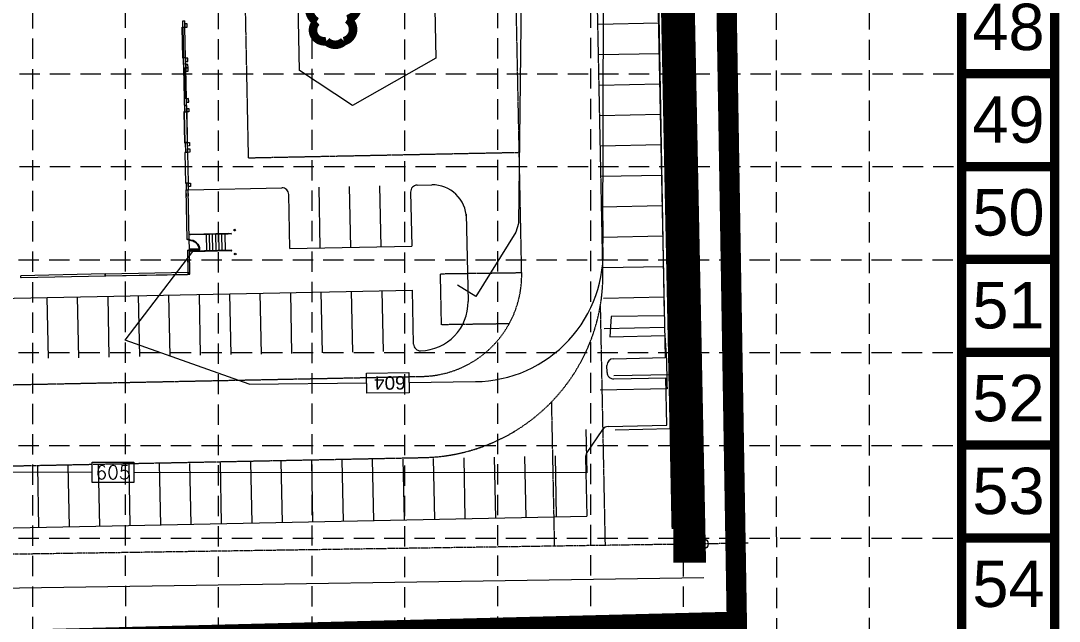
# Model space of a CAD drawing. Extents: x 2140663 to 2528301, y 336313 to 7007653.
# Drawn here: x 2527994.3 to 2528301.2, y 7006144.7 to 7006322.3 of the extents above; entities that cross this region are included whole.
import ezdxf
from ezdxf.enums import TextEntityAlignment as Align

# ---------------------------------------------------------------- set-up
doc = ezdxf.new("R2010")
doc.units = 0
doc.header["$MEASUREMENT"] = 0
for name, pattern in [('HIDDEN', [0.375, 0.25, -0.125]), ('PHANTOM2', [1.25, 0.625, -0.125, 0.125, -0.125, 0.125, -0.125]), ('xdrc002ar$0$HIDDEN2', [0.1875, 0.125, -0.0625]), ('xdrc002pt$0$HIDDEN2', [0.1875, 0.125, -0.0625]), ('xdrc002pt$0$PHANTOM2', [1.25, 0.625, -0.125, 0.125, -0.125, 0.125, -0.125])]:
    doc.linetypes.add(name, pattern=pattern)
for name, color, linetype in [('1 PROPOSED CONTOURS', 43, 'Continuous'), ('1 SILT FENCE', 200, 'Continuous'), ('BASE', 7, 'Continuous'), ('GRID', 254, 'HIDDEN'), ('LEGEND', 7, 'Continuous'), ('LIMITS OF DISTURBANCE', 1, 'HIDDEN'), ('xdrc002ar$0$BASE1$0$ADO', 8, 'Continuous'), ('xdrc002ar$0$BASE1$0$AFL', 1, 'Continuous'), ('xdrc002ar$0$BASE1$0$AFLHR', 7, 'Continuous'), ('xdrc002ar$0$BASE1$0$AFLST', 1, 'Continuous'), ('xdrc002ar$0$BASE1$0$awa', 7, 'Continuous'), ('xdrc002ar$0$SCREEN-DUMPSTER', 7, 'Continuous'), ('xdrc002ar$0$WINDOWS', 8, 'Continuous'), ('xdrc002ar$0$xdrc002ar$0$C-PKNG-FACE-N', 1, 'Continuous'), ('xdrc002ar$0$xdrc002ar$0$C-PKNG-STRP-N', 6, 'Continuous'), ('xdrc002ar$0$XR3$0$BASE1$0$ADO', 3, 'Continuous'), ('xdrc002ar$0$XR3$0$BASE1$0$AFL', 1, 'Continuous'), ('xdrc002ar$0$XR3$0$BASE1$0$AFLHR', 2, 'Continuous'), ('xdrc002ar$0$XR3$0$BASE1$0$AFLST', 2, 'Continuous'), ('xdrc002ar$0$XR3$0$BASE1$0$awa', 4, 'Continuous'), ('xdrc002ar$0$XR3$0$WINDOWS', 2, 'Continuous'), ('xdrc002bs$0$C-WATR-PIPE-E', 12, 'Continuous'), ('xdrc002pt$0$V-ADJC-LINE-E', 2, 'xdrc002pt$0$PHANTOM2'), ('xdrc002pt$0$V-ESMT-ACCS-N', 2, 'xdrc002pt$0$HIDDEN2'), ('xdrc002pt$0$V-ESMT-STRM-N', 2, 'xdrc002pt$0$HIDDEN2'), ('xdrc002pt$0$V-ESMT-WATR-N', 2, 'xdrc002pt$0$HIDDEN2'), ('xdrc002pt$0$v-prop-corn', 2, 'Continuous'), ('xdrc002pt$0$v-prop-line', 3, 'PHANTOM2')]:
    doc.layers.add(name, color=color, linetype=linetype)
doc.styles.get("Standard").update_dxf_attribs({"font": 'ARIAL.TTF'})

# ---------------------------------------------------------------- blocks, each defined once
blk = doc.blocks.new('xdrc002ar$0$XR3$0$A$C228123AE')
at = {"layer": 'xdrc002ar$0$XR3$0$BASE1$0$ADO', "lineweight": 0}
for points in [[(22.61683327611536, 15.75429074559361), (22.61683327611536, 17.50429074559361), (132.6168332761154, 17.50429074559361), (132.6168332761154, 15.75429074559361)], [(166.6168332761154, 15.75429074559361), (166.6168332761154, 17.50429074559361), (276.6168332761154, 17.50429074559361), (276.6168332761154, 15.75429074559361)]]:
    blk.add_lwpolyline(points, close=True, dxfattribs=at)
at = {"layer": 'xdrc002ar$0$XR3$0$BASE1$0$AFL', "lineweight": 0}
for p, q in [((22.86683327844366, 8.004440076649189), (132.3668332770467, 8.004440076649189)), ((166.866833277978, 8.004440076649189), (276.366833276581, 8.004440076649189))]:
    blk.add_line(p, q, dxfattribs=at)
for points in [[(10.86683327844366, 8.004440078511834), (10.86683327844366, 0.004440078511834145), (22.86683327844366, 0.004440078511834145), (22.86683327844366, 8.004440078511834)], [(132.3668332770467, 8.004440078511834), (132.3668332770467, 0.004440078511834145), (144.3668332770467, 0.004440078511834145), (144.3668332770467, 8.004440078511834)], [(154.866833277978, 8.004440077580512), (154.866833277978, 0.00444007758051157), (166.866833277978, 0.00444007758051157), (166.866833277978, 8.004440077580512)], [(276.366833276581, 8.004440077580512), (276.366833276581, 0.00444007758051157), (288.366833276581, 0.00444007758051157), (288.366833276581, 8.004440077580512)]]:
    blk.add_lwpolyline(points, close=True, dxfattribs=at)
at = {"layer": 'xdrc002ar$0$XR3$0$BASE1$0$awa', "lineweight": 0}
for p, q in [((-0.008166723418980837, 15.25444007758051), (23.61683327611536, 15.25444007664919)), ((-0.008166723418980837, 15.25444007758051), (-0.008166723418980837, 8.754440076649189)), ((0.7418332765810192, 8.004440076649189), (-0.008166723418980837, 8.754440076649189)), ((0.7418332765810192, 8.004440076649189), (22.86683327658102, 8.004440076649189)), ((23.61683327658102, 8.754440076649189), (22.86683327658102, 8.004440076649189)), ((23.61683327658102, 8.754440076649189), (23.61683327611536, 15.25444007664919)), ((131.6168332770467, 8.754440078511834), (131.616833276581, 15.25444007851183)), ((131.6168332761154, 15.25444007758051), (167.6168332756497, 15.25444007571787)), ((131.6168332770467, 8.754440078511834), (132.3668332770467, 8.004440078511834)), ((132.3668332770467, 8.004440078511834), (166.866833277978, 8.004440076649189)), ((166.866833276581, 8.004440076649189), (167.616833276581, 8.754440076649189)), ((167.616833276581, 8.754440076649189), (167.6168332756497, 15.25444007851183)), ((275.616833276581, 8.754440077580512), (275.6168332756497, 15.25444007758051)), ((275.6168332761154, 15.25444007664919), (299.241833276581, 15.25444007758051)), ((276.366833276581, 8.004440077580512), (275.616833276581, 8.754440077580512)), ((276.366833276581, 8.004440077580512), (298.491833276581, 8.004440077580512)), ((299.241833276581, 8.754440077580512), (298.491833276581, 8.004440077580512)), ((299.241833276581, 15.25444007758051), (299.241833276581, 8.754440077580512))]:
    blk.add_line(p, q, dxfattribs=at)
blk = doc.blocks.new('xdrc002ar$0$XR3$0$BASE1$0$36D')
at = {"layer": 'xdrc002ar$0$XR3$0$BASE1$0$ADO'}
blk.add_lwpolyline([(-1.75, 1.000444171950221e-11), (0, 1.000444171950221e-11), (0, -35.99999999999), (-1.75, -35.99999999999)], close=True, dxfattribs=at)
blk.add_arc((0, 1.000444171950221e-11), 36, 180, 270, dxfattribs=at)
blk = doc.blocks.new('xdrc002ar$0$XR3$0$A$C65600574')
at = {"layer": 'xdrc002ar$0$XR3$0$BASE1$0$awa', "lineweight": 0}
blk.add_line((107.9999999990687, -6.499690967611969), (107.9999999897555, -1.999690865166485), dxfattribs=at)
at = {"layer": 'xdrc002ar$0$XR3$0$WINDOWS', "linetype": 'Continuous', "lineweight": 0}
for p, q in [((9.313225746154785e-09, -1.999690865166485), (2.000000009313226, -1.999690867960453)), ((4.656612873077393e-09, -6.499690865166485), (2.000000004656613, -6.499690867960453)), ((2.000000004656613, -6.49969086702913), (2.000000009313226, -1.999690867960453)), ((2.000000007916242, -4.248930997215211), (105.9999999920838, -4.248931059613824)), ((107.9999999897555, -1.999690865166485), (105.9999999897555, -1.999690867960453)), ((105.9999999944121, -6.49969086702913), (105.9999999897555, -1.999690867960453)), ((107.9999999944121, -6.499690865166485), (105.9999999944121, -6.499690867960453))]:
    blk.add_line(p, q, dxfattribs=at)
blk = doc.blocks.new('xdrc002ar$0$BASE1$0$36D')
at = {"layer": 'xdrc002ar$0$BASE1$0$ADO'}
blk.add_lwpolyline([(-1.75, 1.000444171950221e-11), (0, 1.000444171950221e-11), (0, -35.99999999999), (-1.75, -35.99999999999)], close=True, dxfattribs=at)
blk.add_arc((0, 1.000444171950221e-11), 36, 180, 270, dxfattribs=at)
blk = doc.blocks.new('A$C211968B4')
at = {"layer": 'LEGEND', "color": 170, "ltscale": 100, "const_width": 1.261430802800306}
blk.add_lwpolyline([(4.032914736308157, 6.67986492626369, 0.5205670505517462), (4.032914736308157, 6.67986492626369, 0.7651954600696135), (1.179535842966288, 5.243441569618881, 0.4178788784126488), (1.161860283929855, 2.658978256396949, 0.6649002420699669), (4.422610547859222, 2.161206842400134, 0.744833174426672), (8.10029117250815, 1.852431412786245, 0.9756416855879776), (10.39131185039878, 4.219029118306935, 0.5205670505517462), (9.820843972731382, 7.070041866973042, 0.5205670505517462), (7.729127584490925, 6.879974124021828, 0.5402640007904789), (4.032914736308157, 6.67986492626369)], format="xyb", close=True, dxfattribs=at)

msp = doc.modelspace()

# ---------------------------------------------------------------- linework, layer by layer
at = {"layer": '1 PROPOSED CONTOURS', "color": 43, "lineweight": 0}
for p, q in [((2528166.324132539, 7006256.25818203, 604), (2528166.557227602, 7006336.524782104, 604)), ((2528128.808268852, 7006240.752496279, 603), (2528123.363906349, 7006244.039989689, 603)), ((2528096.518556993, 7006218.081086604, 604), (2528108.993950132, 7006218.222135638, 604)), ((2528096.586389735, 7006212.081470056, 604), (2528096.518556993, 7006218.081086604, 604)), ((2528108.993950132, 7006218.222135638, 604), (2528109.061782875, 7006212.222519089, 604)), ((2528061.803871421, 7006214.770031402, 604), (2528096.551474216, 7006215.169650152, 604)), ((2528109.026839935, 7006215.313124512, 604), (2528128.656640963, 7006215.538879268, 604)), ((2528109.061782875, 7006212.222519089, 604), (2528096.586389735, 7006212.081470056, 604))]:
    msp.add_line(p, q, dxfattribs=at)
at = {"layer": '1 PROPOSED CONTOURS', "color": 43, "lineweight": 0, "extrusion": (0.9997939987635992, 0.020296798671024, 0), "elevation": 2669801.837970912}
msp.add_lwpolyline([(6953725.608497925, 602.0000000000002), (6953555.170441691, 602.0000000000002)], dxfattribs=at)
at = {"layer": '1 PROPOSED CONTOURS', "color": 43, "lineweight": 0, "extrusion": (0.999838666379443, 0.01796221624902948, 0), "elevation": 2653624.092732478}
msp.add_lwpolyline([(6959854.129417617, 605.0000000000002), (6959692.841689768, 605.0000000000002)], dxfattribs=at)
at = {"layer": '1 PROPOSED CONTOURS', "color": 43, "lineweight": 0}
for points, elevation in [([(2528076.676486264, 7006307.526870585), (2528075.079403318, 7006386.189805743)], 602), ([(2528142.281017388, 7006337.788769226), (2528141.337358519, 7006262.308134634)], 603), ([(2528116.946149031, 7006311.159876023), (2528092.344565061, 7006297.172372771)], 602), ([(2528141.337358519, 7006262.308134634), (2528140.58633442, 7006259.734444713)], 603), ([(2528166.343888425, 7006263.061148229), (2528166.204342885, 7006249.787197345)], 604), ([(2528185.104861149, 7006221.813622991), (2528185.234650914, 7006215.420940686)], 605), ([(2528185.234650914, 7006215.420940686), (2528185.25088986, 7006214.621105478)], 605), ([(2528185.25088986, 7006214.621105478), (2528185.275126486, 7006213.427351529)], 605), ([(2528015.424973465, 7006188.702159228), (2527975.146725817, 7006188.743567374)], 605), ([(2528161.531360792, 7006188.551954217), (2528027.710681258, 7006188.689528877)], 605)]:
    msp.add_lwpolyline(points, dxfattribs=dict(at, elevation=elevation))
at = {"layer": '1 PROPOSED CONTOURS', "color": 43, "lineweight": 0, "extrusion": (1, 0, 0)}
for points, elevation in [([(7006311.159876023, 602), (7006311.159876023, 602)], 2528116.946149031), ([(7006311.159876023, 602), (7006311.159876023, 602)], 2528116.946149031), ([(7006311.159876023, 602), (7006311.159876023, 602)], 2528116.946149031), ([(7006234.783805184, 605), (7006234.783805184, 605)], 2528168.810753747)]:
    msp.add_lwpolyline(points, dxfattribs=dict(at, elevation=elevation))
at = {"layer": '1 PROPOSED CONTOURS', "color": 43, "lineweight": 0, "extrusion": (-0.551345269037351, -0.8342771687575604, 0), "elevation": -7239045.522306752}
msp.add_lwpolyline([(-1753759.075876095, 602.0000000000002), (-1753777.856299898, 602.0000000000002)], dxfattribs=at)
at = {"layer": '1 PROPOSED CONTOURS', "color": 43, "lineweight": 0, "extrusion": (0.8497170470327304, -0.5272389780564185, 0), "elevation": -1545769.068882785}
msp.add_lwpolyline([(7286272.591418598, 603), (7286250.252278173, 603)], dxfattribs=at)
at = {"layer": '1 PROPOSED CONTOURS', "color": 43, "lineweight": 0, "extrusion": (0.7949090723712323, -0.6067285774231399, 0), "elevation": -2241328.508952918}
msp.add_lwpolyline([(7103139.113154122, 604.0000000000005), (7103172.077528518, 604.0000000000005)], dxfattribs=at)
at = {"layer": '1 PROPOSED CONTOURS', "color": 43, "lineweight": 0, "extrusion": (0.02941037599950864, -0.9995674213296308, 0), "elevation": -6928872.471146906}
msp.add_lwpolyline([(2733008.109502879, 604.0000000000005), (2733019.081751452, 604.0000000000005)], dxfattribs=at)
at = {"layer": '1 PROPOSED CONTOURS', "color": 43, "lineweight": 0, "extrusion": (0.9976132388895539, -0.06904944309908713, 0), "elevation": 2038358.065712397}
msp.add_lwpolyline([(7164081.22353557, 605.0000000000005), (7164075.199478355, 605.0000000000005)], dxfattribs=at)
at = {"layer": '1 PROPOSED CONTOURS', "color": 43, "lineweight": 0, "extrusion": (0.01247002591305005, -0.9999222462040376, 0), "elevation": -6974163.691872675}
msp.add_lwpolyline([(2615355.821903197, 605), (2615340.16533884, 605)], dxfattribs=at)
at = {"layer": '1 PROPOSED CONTOURS', "color": 43, "lineweight": 0, "extrusion": (0.02428470667912652, -0.9997050830227426, 0), "elevation": -6942766.690410857}
msp.add_lwpolyline([(2697567.005721465, 605), (2697583.216825182, 605)], dxfattribs=at)
at = {"layer": '1 PROPOSED CONTOURS', "color": 43, "lineweight": 0, "extrusion": (0.9976622773712133, 0.06833725419187149, 0), "elevation": 3001060.870333944}
msp.add_lwpolyline([(6817081.353609175, 605.0000000000005), (6817073.982191984, 605.0000000000005)], dxfattribs=at)
at = {"layer": '1 PROPOSED CONTOURS', "color": 43, "lineweight": 0, "extrusion": (0.3343063470582276, 0.9424644642195183, 0), "elevation": 7448255.556234208}
msp.add_lwpolyline([(-40386.34702490922, 604), (-40347.42731906381, 604)], dxfattribs=at)
at = {"layer": '1 PROPOSED CONTOURS', "color": 43, "lineweight": 0, "extrusion": (0.02060178235804485, -0.9997877607590884, 0), "elevation": -6952641.311133076}
msp.add_lwpolyline([(2671989.179187117, 605.0000000000005), (2671969.387927061, 605.0000000000005)], dxfattribs=at)
at = {"layer": '1 PROPOSED CONTOURS', "color": 43, "lineweight": 0, "extrusion": (0.9998094960488735, 0.01951849406327217, 0), "elevation": 2664430.156257465}
msp.add_lwpolyline([(6955520.786658385, 605.0000000000005), (6955507.939511874, 605.0000000000005)], dxfattribs=at)
at = {"layer": '1 PROPOSED CONTOURS', "color": 43, "linetype": 'Continuous', "lineweight": 0, "elevation": 605}
for points in [[(2528015.421889309, 7006185.702160813), (2528015.42805762, 7006191.702157643)], [(2528027.713765413, 7006191.689527292), (2528027.707597103, 7006185.689530464)], [(2528027.707597103, 7006185.689530464), (2528015.421889309, 7006185.702160813)]]:
    msp.add_lwpolyline(points, dxfattribs=at)
at = {"layer": '1 PROPOSED CONTOURS', "color": 43, "linetype": 'Continuous', "lineweight": 0, "extrusion": (-0.001028051816462439, -0.9999994715545918, 0), "elevation": -7008786.93062067}
msp.add_lwpolyline([(2520811.364033588, 605.0000000000005), (2520823.649747873, 605.0000000000005)], dxfattribs=at)
at = {"layer": '1 PROPOSED CONTOURS', "color": 43, "lineweight": 0}
msp.add_arc((2528128.217454092, 7006253.727004599, 604), 38.19065070669019, 270.6589075584383, 3.800201576980228, dxfattribs=at)
at = {"layer": '1 SILT FENCE', "color": 200, "linetype": 'Continuous', "lineweight": 0, "const_width": 10}
msp.add_lwpolyline([(2528168.460361803, 7007314.088755522), (2528191.704482488, 7006166.984500946), (2528187.14873196, 7006166.984500946)], dxfattribs=at)
at = {"layer": 'BASE', "const_width": 2.745747206990553}
for points in [[(2528299.78878798, 7005894.74224999), (2528299.78878798, 7007652.020462465), (2527201.489905182, 7007652.020462465), (2527201.489905182, 7005894.74224999)], [(2528272.331315909, 7005922.199722059), (2528272.331315909, 7007624.562990395), (2527228.947377252, 7007624.562990395), (2527228.947377252, 7005922.199722059)]]:
    msp.add_lwpolyline(points, close=True, dxfattribs=at)
for points in [[(2528299.78878798, 7006306.604331039), (2528272.331315909, 7006306.604331039)], [(2528299.78878798, 7006279.146858971), (2528272.331315909, 7006279.146858971)], [(2528299.78878798, 7006251.689386898), (2528272.331315909, 7006251.689386898)], [(2528299.78878798, 7006224.231914829), (2528272.331315909, 7006224.231914829)], [(2528299.78878798, 7006196.77444276), (2528272.331315909, 7006196.77444276)], [(2528299.78878798, 7006169.316970688), (2528272.331315909, 7006169.316970688)]]:
    msp.add_lwpolyline(points, dxfattribs=at)
at = {"layer": 'GRID', "color": 253, "linetype": 'HIDDEN', "lineweight": 0, "ltscale": 24}
for p, q in [((2528080.45980197, 7006032.041801908), (2528080.250281271, 7007625.178615601)), ((2528107.768453324, 7006031.75605775), (2528107.707753342, 7007625.178615601)), ((2528135.250571348, 7006032.092152752), (2528135.16522541, 7007625.178615601)), ((2528162.759365419, 7006032.184476493), (2528162.622697481, 7007625.178615601)), ((2528190.162709506, 7006031.94567379), (2528190.080169552, 7007625.178615601)), ((2528217.680234797, 7006031.586024903), (2528217.53764162, 7007625.178615601)), ((2528245.156178257, 7006031.660885922), (2528244.99511369, 7007625.178615601)), ((2527997.886483418, 7006031.983717573), (2527997.756595209, 7007624.562990395)), ((2528025.314863435, 7006032.117452909), (2528025.21406728, 7007624.562990395)), ((2528052.75125109, 7006031.787906426), (2528052.67153935, 7007624.562990395)), ((2527228.947377252, 7006306.604331039), (2528272.331315909, 7006306.604331039)), ((2527228.947377252, 7006279.146858971), (2528272.331315909, 7006279.146858971)), ((2527228.686696025, 7006251.597585191), (2528272.070634682, 7006251.597585191)), ((2527228.686696025, 7006224.140113123), (2528272.070634682, 7006224.140113123)), ((2527228.686696025, 7006196.682641054), (2528272.070634682, 7006196.682641054)), ((2527228.686696025, 7006169.225168982), (2528272.070634682, 7006169.225168982))]:
    msp.add_line(p, q, dxfattribs=at)
at = {"layer": 'LIMITS OF DISTURBANCE', "ltscale": 70, "const_width": 6}
msp.add_lwpolyline([(2527323.279507909, 7007478.034385583), (2527323.279507909, 7007463.102355542), (2527345.362386929, 7006446.874516389, 0.3527120601780434), (2527681.725039883, 7006131.321992346), (2528205.897920626, 7006144.525554366), (2528183.386823632, 7007495.015237641)], format="xyb", close=True, dxfattribs=at)
at = {"layer": 'xdrc002ar$0$BASE1$0$ADO', "color": 7, "lineweight": 0}
for points in [[(2528042.365948345, 7006311.172197859), (2528042.220145113, 7006311.169237869), (2528042.034088584, 7006320.334012472), (2528042.179891815, 7006320.336972463)], [(2528043.599312959, 7006257.603571923), (2528043.995064589, 7006257.611606182), (2528043.998447435, 7006257.444973916), (2528043.602695805, 7006257.436939657)], [(2528043.663587032, 7006254.437558878), (2528044.059338663, 7006254.445593137), (2528044.062721509, 7006254.278960872), (2528043.666969878, 7006254.270926612)]]:
    msp.add_lwpolyline(points, close=True, dxfattribs=at)
at = {"layer": 'xdrc002ar$0$BASE1$0$ADO', "lineweight": 0}
for points in [[(2528042.687322643, 7006295.341938451), (2528042.54151941, 7006295.338978461), (2528042.727575928, 7006286.174203792), (2528042.873379161, 7006286.177163782)], [(2528042.930887539, 7006283.344415247), (2528042.785084306, 7006283.341455257), (2528042.971140824, 7006274.176680588), (2528043.116944057, 7006274.179640578)]]:
    msp.add_lwpolyline(points, close=True, dxfattribs=at)
at = {"layer": 'xdrc002ar$0$BASE1$0$AFL', "color": 7, "lineweight": 0}
for p, q in [((2528043.472234244, 7006321.342576682), (2528042.805705182, 7006321.329045298)), ((2528042.805705182, 7006321.329045298), (2528042.826002258, 7006320.329251706)), ((2528043.49253132, 7006320.342783089), (2528043.472234244, 7006321.342576682)), ((2528042.826002258, 7006320.329251706), (2528043.49253132, 7006320.342783089)), ((2528043.011213076, 7006311.20613517), (2528042.826002258, 7006320.329251706)), ((2528043.677742138, 7006311.219666554), (2528043.011213076, 7006311.20613517)), ((2528043.011213076, 7006311.20613517), (2528043.031510151, 7006310.206341575)), ((2528043.031510151, 7006310.206341575), (2528043.698039213, 7006310.219872959)), ((2528043.736096231, 7006308.345259973), (2528043.069567169, 7006308.331728589)), ((2528043.069567169, 7006308.331728589), (2528043.089864245, 7006307.331934996)), ((2528043.698039213, 7006310.219872959), (2528043.677742138, 7006311.219666554)), ((2528043.756393306, 7006307.34546638), (2528043.736096231, 7006308.345259973)), ((2528043.089864245, 7006307.331934996), (2528043.756393306, 7006307.34546638)), ((2528043.921307048, 7006299.222143437), (2528043.254777986, 7006299.208612053)), ((2528043.254777986, 7006299.208612053), (2528043.275075062, 7006298.208818458)), ((2528043.941604124, 7006298.222349842), (2528043.921307048, 7006299.222143437)), ((2528043.275075062, 7006298.208818458), (2528043.941604124, 7006298.222349842)), ((2528043.33343309, 7006295.334217692), (2528043.518643897, 7006286.21110109)), ((2528043.576997987, 7006283.336694488), (2528043.762208793, 7006274.213577886))]:
    msp.add_line(p, q, dxfattribs=at)
for points in [[(2528043.313136016, 7006296.334011292), (2528043.979665082, 7006296.347542675), (2528043.999962157, 7006295.347749075), (2528043.33343309, 7006295.334217692)], [(2528043.518643897, 7006286.21110109), (2528044.185172964, 7006286.224632473), (2528044.205470039, 7006285.224838872), (2528043.538940972, 7006285.211307489)], [(2528043.556700912, 7006284.336488089), (2528044.223229979, 7006284.350019472), (2528044.243527053, 7006283.350225871), (2528043.576997987, 7006283.336694488)], [(2528043.762208793, 7006274.213577886), (2528044.42873786, 7006274.227109269), (2528044.449034935, 7006273.227315669), (2528043.782505868, 7006273.213784286)]]:
    msp.add_lwpolyline(points, close=True, dxfattribs=at)
at = {"layer": 'xdrc002ar$0$BASE1$0$AFLHR', "color": 7, "lineweight": 0}
for p, q in [((2528053.65096512, 7006259.266266427), (2528044.069609853, 7006259.071752783)), ((2528055.569773308, 7006259.180194957), (2528044.464725578, 7006258.954748427)), ((2528055.567236173, 7006259.305169156), (2528044.715053528, 7006259.084856107)), ((2528053.754141923, 7006254.183982329), (2528044.172786655, 7006253.989468685)), ((2528055.667875841, 7006254.347859257), (2528044.562825159, 7006254.122412667)), ((2528055.670412975, 7006254.222885057), (2528044.81823033, 7006254.002572009))]:
    msp.add_line(p, q, dxfattribs=at)
for centre, start, end in [((2528055.56850474, 7006259.242682057), 271.1630171137709, 91.16301711377088), ((2528044.463457011, 7006259.017235527), 91.16301711377088, 271.1630171137709), ((2528044.564096679, 7006254.059925628), 91.16301711377088, 271.1630171137709), ((2528055.669144408, 7006254.285372158), 271.1630171137709, 91.16301711377088)]:
    msp.add_arc(centre, 0.06249997500000001, start, end, dxfattribs=at)
at = {"layer": 'xdrc002ar$0$BASE1$0$AFLST', "color": 7, "lineweight": 0}
for p, q in [((2528050.904069873, 7006259.08547527), (2528051.002172406, 7006254.253139569)), ((2528051.820547333, 7006259.104080922), (2528051.918649866, 7006254.271745222)), ((2528052.737024793, 7006259.122686575), (2528052.835127327, 7006254.290350875)), ((2528053.653502254, 7006259.141292228), (2528053.751604787, 7006254.308956528)), ((2528053.653502254, 7006259.141292228), (2528053.751604787, 7006254.308956528)), ((2528044.160523838, 7006254.593510648), (2528044.097941188, 7006257.676207559)), ((2528049.071114953, 7006259.048263963), (2528049.169217486, 7006254.215928263)), ((2528049.987592413, 7006259.066869617), (2528050.085694947, 7006254.234533916)), ((2528044.168135242, 7006254.21858805), (2528044.163483829, 7006254.447707416))]:
    msp.add_line(p, q, dxfattribs=at)
at = {"layer": 'xdrc002ar$0$BASE1$0$awa', "color": 7, "lineweight": 0}
for p, q in [((2528042.183268995, 7006322.222845425), (2528042.724823858, 7006322.233839675)), ((2528042.223228863, 7006320.254501788), (2528042.183268995, 7006322.222845425)), ((2528042.724823858, 7006322.233839675), (2528042.788579524, 7006322.172621142)), ((2528042.826002258, 7006320.329251706), (2528042.788579524, 7006322.172621142)), ((2528042.764783726, 7006320.265496039), (2528042.223228863, 7006320.254501788)), ((2528042.826002258, 7006320.329251706), (2528042.764783726, 7006320.265496039)), ((2528042.947457409, 7006311.2673537), (2528042.405902546, 7006311.256359451)), ((2528042.48709085, 7006307.257185079), (2528042.405902546, 7006311.256359451)), ((2528043.011213076, 7006311.206135169), (2528042.947457409, 7006311.2673537)), ((2528043.089864245, 7006307.331934996), (2528043.011213076, 7006311.20613517)), ((2528043.028645712, 7006307.268179328), (2528042.48709085, 7006307.257185079)), ((2528043.028619965, 7006307.268178806), (2528042.653697359, 7006307.260567402)), ((2528043.028645712, 7006307.268179328), (2528043.089864245, 7006307.331934996)), ((2528043.19102232, 7006299.269830585), (2528042.649467457, 7006299.258836335)), ((2528042.689427325, 7006297.290492699), (2528042.649467457, 7006299.258836335)), ((2528043.19102232, 7006299.269830585), (2528043.254777986, 7006299.208612052)), ((2528043.29220072, 7006297.365242614), (2528043.254777986, 7006299.208612052)), ((2528042.689427325, 7006297.290492699), (2528043.230982188, 7006297.301486949)), ((2528043.29220072, 7006297.365242614), (2528043.230982188, 7006297.301486949)), ((2528043.19812559, 7006272.233165829), (2528043.739680453, 7006272.244160078)), ((2528043.495167793, 7006257.601457644), (2528043.19812559, 7006272.233165829)), ((2528043.238085458, 7006270.264822193), (2528043.19812559, 7006272.233165829)), ((2528043.739680453, 7006272.244160078), (2528043.80343612, 7006272.182941547)), ((2528044.097941188, 7006257.676207559), (2528043.80343612, 7006272.182941547)), ((2528043.840858853, 7006270.339572109), (2528043.80343612, 7006272.182941547)), ((2528044.036722655, 7006257.612451893), (2528043.495167793, 7006257.601457644)), ((2528044.097941188, 7006257.676207559), (2528044.036722655, 7006257.612451893)), ((2528044.104379575, 7006254.279806583), (2528043.562824712, 7006254.268812333)), ((2528044.168135242, 7006254.21858805), (2528044.104379575, 7006254.279806583)), ((2528044.307610195, 7006247.34832924), (2528044.168135242, 7006254.21858805)), ((2528019.270525166, 7006247.378499265), (2527994.338172213, 7006246.872340964)), ((2527994.349158867, 7006246.331160234), (2527994.338172213, 7006246.872340964)), ((2528019.333012206, 7006247.37976625), (2528043.630154576, 7006247.873018282)), ((2528019.34399886, 7006246.838585525), (2528019.333012206, 7006247.37976625)), ((2528019.34399886, 7006246.838585525), (2528019.407761023, 7006246.776992833)), ((2528019.407761023, 7006246.776992833), (2528043.576606358, 7006247.267650996)), ((2528043.576606358, 7006247.267650996), (2528043.641081132, 7006247.334797855)), ((2528043.77071507, 7006247.271591669), (2528043.703568232, 7006247.336066422)), ((2528043.77071507, 7006247.271591669), (2528044.243199547, 7006247.281183857)), ((2528044.243135421, 7006247.28118238), (2528044.307610195, 7006247.34832924)), ((2528044.243199547, 7006247.281183857), (2528044.304418079, 7006247.344939523)), ((2527994.349158867, 7006246.331160234), (2527994.412921031, 7006246.269567542)), ((2528019.220301981, 7006246.773188753), (2527994.412921031, 7006246.269567542))]:
    msp.add_line(p, q, dxfattribs=at)
at = {"layer": 'xdrc002ar$0$BASE1$0$awa', "lineweight": 0}
for p, q in [((2528042.690699825, 7006297.227811427), (2528043.232254692, 7006297.238805676)), ((2528042.690699825, 7006297.227811427), (2528042.730659691, 7006295.259467776)), ((2528043.296010359, 7006297.177587143), (2528043.232254692, 7006297.238805676)), ((2528043.296010359, 7006297.177587143), (2528043.33343309, 7006295.334217692)), ((2528043.272214558, 7006295.270462025), (2528042.730659691, 7006295.259467776)), ((2528043.272214558, 7006295.270462025), (2528043.33343309, 7006295.334217692)), ((2528043.45488823, 7006286.272319622), (2528042.913333363, 7006286.261325373)), ((2528042.913333363, 7006286.261325373), (2528042.974224587, 7006283.261944572)), ((2528043.45488823, 7006286.272319622), (2528043.518643897, 7006286.21110109)), ((2528043.518643897, 7006286.21110109), (2528043.576997987, 7006283.336694488)), ((2528043.515779454, 7006283.272938821), (2528042.974224587, 7006283.261944572)), ((2528043.576997987, 7006283.336694488), (2528043.515779454, 7006283.272938821)), ((2528043.698453126, 7006274.274796419), (2528043.156898259, 7006274.26380217)), ((2528043.156898259, 7006274.26380217), (2528043.196858125, 7006272.29545852)), ((2528043.196858125, 7006272.29545852), (2528043.738412992, 7006272.306452768)), ((2528043.762208793, 7006274.213577886), (2528043.698453126, 7006274.274796419)), ((2528043.738412992, 7006272.306452768), (2528043.799631525, 7006272.370208436)), ((2528043.762208793, 7006274.213577886), (2528043.799631525, 7006272.370208436)), ((2528019.28151182, 7006246.837318536), (2528019.220301981, 7006246.773188753)), ((2528019.28151182, 7006246.837318536), (2528019.270525166, 7006247.378499265))]:
    msp.add_line(p, q, dxfattribs=at)
at = {"layer": 'xdrc002ar$0$BASE1$0$awa', "color": 7, "linetype": 'Continuous', "lineweight": 0}
for p, q in [((2528043.562824712, 7006254.268812333), (2528043.703568232, 7006247.336066422)), ((2528043.630154576, 7006247.873018282), (2528043.641081132, 7006247.334797855))]:
    msp.add_line(p, q, dxfattribs=at)
at = {"layer": 'xdrc002ar$0$SCREEN-DUMPSTER', "color": 7, "linetype": 'Continuous', "lineweight": 0}
for p, q in [((2528169.579106467, 7006217.319131327), (2528185.937420715, 7006217.651251974)), ((2528186.262199494, 7006201.654555001), (2528185.937420715, 7006217.651251974)), ((2528169.903885246, 7006201.322434356), (2528186.262199494, 7006201.654555001))]:
    msp.add_line(p, q, dxfattribs=at)
at = {"layer": 'xdrc002ar$0$WINDOWS', "color": 7, "linetype": 'Continuous', "lineweight": 0}
for p, q in [((2528042.487052619, 7006307.257184708), (2528042.490435467, 7006307.090552441)), ((2528042.865358064, 7006307.098163845), (2528042.490435467, 7006307.090552441)), ((2528042.861975217, 7006307.264796111), (2528042.865358064, 7006307.098163845)), ((2528043.254777986, 7006299.208612053), (2528043.089864245, 7006307.331934996)), ((2528043.020968979, 7006299.433079633), (2528042.646046381, 7006299.42546823)), ((2528042.649429226, 7006299.258835965), (2528042.646046381, 7006299.42546823)), ((2528043.024351824, 7006299.266447367), (2528043.020968979, 7006299.433079633))]:
    msp.add_line(p, q, dxfattribs=at)
at = {"layer": 'xdrc002ar$0$WINDOWS', "color": 7, "linetype": 'xdrc002ar$0$HIDDEN2', "lineweight": 0}
msp.add_line((2528042.677833455, 7006307.094356858), (2528042.833444376, 7006299.429272646), dxfattribs=at)
at = {"layer": 'xdrc002ar$0$xdrc002ar$0$C-PKNG-FACE-N', "color": 7, "lineweight": 0}
for p, q in [((2528184.836135816, 7006222.629821124), (2528180.999700706, 7006411.590104226)), ((2528169.4776131, 7006222.318099132), (2528184.836133788, 7006222.629921102))]:
    msp.add_line(p, q, dxfattribs=at)
at = {"layer": 'xdrc002ar$0$xdrc002ar$0$C-PKNG-FACE-N', "color": 7, "linetype": 'Continuous', "lineweight": 0}
for p, q in [((2528043.800070661, 7006272.276500477), (2528071.460325997, 7006272.838082906)), ((2528109.493078649, 7006271.609845383), (2528109.817857426, 7006255.613148415)), ((2528111.452068422, 7006273.650029851), (2528115.784507185, 7006273.73799077)), ((2528073.825289243, 7006254.882396163), (2528073.500510465, 7006270.879093132)), ((2528125.962927743, 7006265.051347775), (2528126.486114257, 7006239.282249852)), ((2528125.975268364, 7006264.443521178), (2528125.975268364, 7006264.443521178)), ((2528073.825289243, 7006254.882396163), (2528109.817857427, 7006255.613148415)), ((2527912.122599295, 7006238.597477191), (2528110.081724297, 7006242.616614572)), ((2528110.406503076, 7006226.619917601), (2528110.081724297, 7006242.616614572)), ((2528112.446687544, 7006224.660927828), (2528112.446687545, 7006224.660927828)), ((2528112.446687544, 7006224.660927828), (2528112.446687544, 7006224.660927828)), ((2528167.559220673, 7006218.27832754), (2528167.518623326, 7006220.277914663)), ((2528169.599405141, 7006216.319337765), (2528184.957925827, 7006216.631159737)), ((2528185.242107258, 7006202.634049888), (2528184.957925827, 7006216.631159736)), ((2528161.524829775, 7006194.273247342), (2528166.259439761, 7006201.38985609)), ((2528167.88399945, 7006202.28163057), (2528185.242107258, 7006202.634049889)), ((2528161.19039969, 7006193.124837354), (2528161.543053945, 7006175.755157938)), ((2527963.583928943, 7006171.736020557), (2528161.543053945, 7006175.755157938))]:
    msp.add_line(p, q, dxfattribs=at)
for centre, radius, start, end in [((2528071.500923344, 7006270.838495784), 1.9999992, 1.163108675780631, 91.1631086785087), ((2528111.49266577, 7006271.65044273), 1.9999992, 91.16310867236848, 181.1631086796522), ((2528115.987493921, 7006263.740055163), 9.999996000000001, 1.163108489888423, 91.16310880998755), ((2528112.155739889, 7006238.991302197), 14.3333276, 271.1631088099875, 1.163108489888423), ((2528112.406090197, 7006226.660514949), 1.9999992, 181.1631084898884, 271.1631088099875), ((2528169.558807794, 7006218.318924887), 1.9999992, 181.1631086553995, 271.1631086765317), ((2528167.924596797, 7006200.28204345), 1.9999992, 91.16310880998755, 146.3645671212647), ((2528163.189986811, 7006193.165434701), 1.9999992, 146.3645671212647, 181.1631084898884)]:
    msp.add_arc(centre, radius, start, end, dxfattribs=at)
at = {"layer": 'xdrc002ar$0$xdrc002ar$0$C-PKNG-FACE-N', "color": 7, "lineweight": 0}
msp.add_arc((2528169.518210447, 7006220.318512009), 1.9999992, 91.16310867653165, 181.1631086602966, dxfattribs=at)
at = {"layer": 'xdrc002ar$0$xdrc002ar$0$C-PKNG-STRP-N', "color": 7, "lineweight": 0}
for p, q in [((2528164.830291155, 7006321.243607582), (2528182.826575246, 7006321.608983708)), ((2528165.012977188, 7006312.245565516), (2528183.00926128, 7006312.610941641)), ((2528165.195665251, 7006303.24742347), (2528183.191949342, 7006303.612799596)), ((2528165.378351283, 7006294.249381404), (2528183.374635375, 7006294.61475753)), ((2528165.561039346, 7006285.251239359), (2528183.557323439, 7006285.616615485)), ((2528165.743727409, 7006276.253097313), (2528183.7400115, 7006276.618473439)), ((2528165.926413443, 7006267.255055248), (2528183.922697534, 7006267.620431372)), ((2528166.109101505, 7006258.256913202), (2528184.105385597, 7006258.622289328)), ((2528166.291789568, 7006249.258771155), (2528184.288073659, 7006249.624147282)), ((2528166.474475602, 7006240.26072909), (2528184.470759693, 7006240.626105215)), ((2528166.657163664, 7006231.262587044), (2528184.653447756, 7006231.627963171))]:
    msp.add_line(p, q, dxfattribs=at)
at = {"layer": 'xdrc002ar$0$xdrc002ar$0$C-PKNG-STRP-N', "color": 7, "linetype": 'Continuous', "lineweight": 0}
for p, q in [((2528082.823431289, 7006255.065084224), (2528082.458055163, 7006273.061368315)), ((2528091.821573334, 7006255.247772287), (2528091.456197209, 7006273.244056378)), ((2528100.81971538, 7006255.430460349), (2528100.454339255, 7006273.426744441)), ((2528020.465679967, 7006222.793449854), (2528020.100303842, 7006240.789733944)), ((2528029.463822013, 7006222.976137916), (2528029.098445888, 7006240.972422007)), ((2528038.461964058, 7006223.158825979), (2528038.096587933, 7006241.15511007)), ((2528047.460106104, 7006223.341514041), (2528047.094729979, 7006241.337798132)), ((2528056.45824815, 7006223.524202104), (2528056.092872025, 7006241.520486195)), ((2528065.456390195, 7006223.706890168), (2528065.09101407, 7006241.703174258)), ((2528074.454532241, 7006223.88957823), (2528074.089156116, 7006241.88586232)), ((2528083.452674286, 7006224.072266293), (2528083.08729816, 7006242.068550384)), ((2528092.450816332, 7006224.254954355), (2528092.085440206, 7006242.251238446)), ((2528101.448958378, 7006224.437642418), (2528101.083582252, 7006242.433926509)), ((2528002.469395876, 7006222.428073727), (2528002.104019751, 7006240.424357818)), ((2528011.467537922, 7006222.610761791), (2528011.102161796, 7006240.607045881)), ((2528062.198115319, 7006191.741873337), (2528062.563491444, 7006173.745589247)), ((2528071.196257364, 7006191.924561401), (2528071.56163349, 7006173.92827731)), ((2528080.194399409, 7006192.107249464), (2528080.559775535, 7006174.110965373)), ((2528089.192541455, 7006192.289937526), (2528089.557917581, 7006174.293653435)), ((2528098.190683501, 7006192.472625589), (2528098.556059627, 7006174.476341499)), ((2528107.188825546, 7006192.655313651), (2528107.554201672, 7006174.659029561)), ((2528116.186967592, 7006192.838001715), (2528116.552343718, 7006174.841717624)), ((2528125.185109638, 7006193.020689778), (2528125.550485763, 7006175.024405687)), ((2528134.183251683, 7006193.20337784), (2528134.548627809, 7006175.207093749)), ((2528143.181393729, 7006193.386065903), (2528143.546769855, 7006175.389781813)), ((2528152.179535774, 7006193.568753965), (2528152.5449119, 7006175.572469874)), ((2527999.211121, 7006190.4630569), (2527999.576497125, 7006172.466772807)), ((2528008.209263045, 7006190.645744962), (2528008.574639171, 7006172.649460871)), ((2528017.207405091, 7006190.828433026), (2528017.572781216, 7006172.832148933)), ((2528026.205547137, 7006191.011121087), (2528026.570923262, 7006173.014836996)), ((2528035.203689182, 7006191.193809151), (2528035.569065307, 7006173.197525059)), ((2528044.201831228, 7006191.376497212), (2528044.567207353, 7006173.380213121)), ((2528053.199973274, 7006191.559185276), (2528053.565349399, 7006173.562901185))]:
    msp.add_line(p, q, dxfattribs=at)
at = {"layer": 'xdrc002ar$0$XR3$0$BASE1$0$ADO', "color": 7, "lineweight": 0}
for points in [[(2528042.363721904, 7006311.17200968), (2528042.217918671, 7006311.169049731), (2528042.03186474, 7006320.333824387), (2528042.177667974, 7006320.336784336)], [(2528043.597071331, 7006257.603383392), (2528043.992822964, 7006257.611417539), (2528043.996205762, 7006257.444785274), (2528043.60045413, 7006257.436751126)], [(2528043.661344507, 7006254.43737033), (2528044.05709614, 7006254.445404476), (2528044.060478939, 7006254.278772211), (2528043.664727306, 7006254.270738063)]]:
    msp.add_lwpolyline(points, close=True, dxfattribs=at)
at = {"layer": 'xdrc002ar$0$XR3$0$BASE1$0$AFL', "color": 7, "lineweight": 0}
msp.add_line((2528043.008986645, 7006311.205946807), (2528042.823778415, 7006320.329063394), dxfattribs=at)
for points in [[(2528042.823778414, 7006320.329063394), (2528043.49030748, 7006320.342594589), (2528043.470010688, 7006321.342388188), (2528042.803481622, 7006321.328856993)], [(2528043.029283437, 7006310.206153207), (2528043.695812504, 7006310.219684402), (2528043.675515711, 7006311.219478001), (2528043.008986645, 7006311.205946807)], [(2528043.067339923, 7006308.331540209), (2528043.733868989, 7006308.345071404), (2528043.713572197, 7006309.344865004), (2528043.047043131, 7006309.331333808)], [(2528043.272844946, 7006298.208630021), (2528043.939374012, 7006298.222161216), (2528043.91907722, 7006299.221954815), (2528043.252548154, 7006299.20842362)]]:
    msp.add_lwpolyline(points, close=True, dxfattribs=at)
at = {"layer": 'xdrc002ar$0$XR3$0$BASE1$0$AFLHR', "color": 7, "lineweight": 0}
for p, q in [((2528054.565201429, 7006259.284680441), (2528044.067368641, 7006259.071564121)), ((2528056.484009592, 7006259.198608426), (2528044.462484334, 7006258.954559651)), ((2528056.481472493, 7006259.323582626), (2528044.712812321, 7006259.084667262)), ((2528054.66837679, 7006254.202396314), (2528044.170544003, 7006253.989279994)), ((2528056.582110756, 7006254.366272699), (2528044.560582545, 7006254.122223865)), ((2528056.584647855, 7006254.2412985), (2528044.815987682, 7006254.002383134))]:
    msp.add_line(p, q, dxfattribs=at)
for centre, start, end in [((2528056.482741043, 7006259.261095527), 271.1630006841799, 91.1630006841799), ((2528044.461215785, 7006259.017046752), 91.1630006841799, 271.1630006841799), ((2528044.561854047, 7006254.059736824), 91.1630006841799, 271.1630006841799), ((2528056.583379305, 7006254.303785599), 271.1630006841799, 91.1630006841799)]:
    msp.add_arc(centre, 0.062499975, start, end, dxfattribs=at)
at = {"layer": 'xdrc002ar$0$XR3$0$BASE1$0$AFLST', "color": 7, "lineweight": 0}
for p, q in [((2528050.901828666, 7006259.085284669), (2528050.999929829, 7006254.252948942)), ((2528051.818306131, 7006259.103890062), (2528051.916407295, 7006254.271554334)), ((2528052.734783596, 7006259.122495455), (2528052.83288476, 7006254.290159727)), ((2528053.651261062, 7006259.141100849), (2528053.749362226, 7006254.30876512)), ((2528054.567738527, 7006259.159706241), (2528054.665839691, 7006254.327370514)), ((2528044.158281357, 7006254.593321959), (2528044.095699581, 7006257.676018889)), ((2528049.068873735, 7006259.048073883), (2528049.166974898, 7006254.215738156)), ((2528049.9853512, 7006259.066679277), (2528050.083452364, 7006254.234343548)), ((2528044.165892655, 7006254.218399359), (2528044.161241306, 7006254.447518726))]:
    msp.add_line(p, q, dxfattribs=at)
for centre in [(2528057.526150497, 7006260.34499626), (2528057.669919443, 7006253.263124934)]:
    msp.add_circle(centre, 0.2499999, dxfattribs=at)
at = {"layer": 'xdrc002ar$0$XR3$0$BASE1$0$awa', "color": 7, "lineweight": 0}
for p, q in [((2528042.181045688, 7006322.222657297), (2528042.722600554, 7006322.233651393)), ((2528042.221004998, 7006320.254313649), (2528042.181045688, 7006322.222657297)), ((2528042.722600554, 7006322.233651393), (2528042.786356203, 7006322.172432843)), ((2528042.823778414, 7006320.329063394), (2528042.786356203, 7006322.172432843)), ((2528042.762559864, 7006320.265307745), (2528042.221004998, 7006320.254313649)), ((2528042.823778414, 7006320.329063394), (2528042.762559864, 7006320.265307745)), ((2528042.945230996, 7006311.267165356), (2528042.403676129, 7006311.256171261)), ((2528042.464566507, 7006308.256790464), (2528042.40367613, 7006311.256171261)), ((2528043.008986645, 7006311.205946805), (2528042.945230996, 7006311.267165356)), ((2528043.006121373, 7006308.26778456), (2528042.464566507, 7006308.256790464)), ((2528043.006121373, 7006308.26778456), (2528043.067339923, 7006308.331540209)), ((2528043.067339923, 7006308.331540209), (2528043.008986645, 7006311.205946807)), ((2528043.188792505, 7006299.269642171), (2528042.647237639, 7006299.258648074)), ((2528042.687196949, 7006297.290304426), (2528042.647237639, 7006299.258648074)), ((2528043.188792505, 7006299.269642171), (2528043.252548154, 7006299.20842362)), ((2528043.289970365, 7006297.365054172), (2528043.252548154, 7006299.20842362)), ((2528042.687196949, 7006297.290304426), (2528043.228751815, 7006297.301298522)), ((2528043.289970365, 7006297.365054172), (2528043.228751815, 7006297.301298522)), ((2528043.19588811, 7006272.232977414), (2528043.737442976, 7006272.24397151)), ((2528043.492926165, 7006257.601269144), (2528043.19588811, 7006272.232977414)), ((2528043.23584742, 7006270.264633765), (2528043.19588811, 7006272.232977414)), ((2528043.737442976, 7006272.24397151), (2528043.801198625, 7006272.182752959)), ((2528044.095699581, 7006257.676018889), (2528043.801198625, 7006272.182752959)), ((2528043.838620836, 7006270.339383511), (2528043.801198625, 7006272.182752959)), ((2528044.03448103, 7006257.612263239), (2528043.492926165, 7006257.601269144)), ((2528044.095699581, 7006257.676018889), (2528044.03448103, 7006257.612263239)), ((2528044.102137005, 7006254.27961791), (2528043.56058214, 7006254.268623815)), ((2528044.165892655, 7006254.218399359), (2528044.102137005, 7006254.27961791)), ((2528044.303212091, 7006247.454222505), (2528044.165892655, 7006254.218399359)), ((2528019.268280642, 7006247.378317629), (2527994.335927724, 7006246.872166448)), ((2527994.346914222, 7006246.330985719), (2527994.335927724, 7006246.872166448)), ((2528019.33076768, 7006247.3795846), (2528043.643532045, 7006247.873146875)), ((2528019.341754181, 7006246.838403872), (2528019.33076768, 7006247.3795846)), ((2528019.341754181, 7006246.838403872), (2528019.405516327, 7006246.776811161)), ((2528019.405516327, 7006246.776811161), (2528044.13480873, 7006247.278840096)), ((2528043.643532045, 7006247.873146875), (2528044.196081007, 7006247.342586105)), ((2528043.686252462, 7006247.91763791), (2528044.238801424, 7006247.38707714)), ((2528044.196016738, 7006247.342584765), (2528044.134798187, 7006247.278829115)), ((2528044.196081007, 7006247.342586105), (2528044.134862456, 7006247.278830455)), ((2528044.238737298, 7006247.387075663), (2528044.303212091, 7006247.454222505)), ((2528044.238801424, 7006247.38707714), (2528044.300019974, 7006247.45083279)), ((2527994.346914222, 7006246.330985719), (2527994.410676369, 7006246.269393009)), ((2528019.218057284, 7006246.773007136), (2527994.410676369, 7006246.269393009))]:
    msp.add_line(p, q, dxfattribs=at)
at = {"layer": 'xdrc002ar$0$XR3$0$BASE1$0$awa', "color": 7, "linetype": 'Continuous', "lineweight": 0}
msp.add_line((2528043.56058214, 7006254.268623815), (2528043.689578222, 7006247.914444495), dxfattribs=at)
at = {"layer": 'xdrc002ar$0$XR3$0$BASE1$0$awa', "lineweight": 0}
for q in [(2528019.218057284, 7006246.773007136), (2528019.268280642, 7006247.378317629)]:
    msp.add_line((2528019.27926714, 7006246.837136901), q, dxfattribs=at)
at = {"layer": 'xdrc002ar$0$XR3$0$WINDOWS', "color": 7, "linetype": 'Continuous', "lineweight": 0}
for p, q in [((2528042.647237639, 7006299.258648074), (2528042.464566507, 7006308.256790464)), ((2528043.252548154, 7006299.20842362), (2528043.067339923, 7006308.331540209))]:
    msp.add_line(p, q, dxfattribs=at)
at = {"layer": 'xdrc002bs$0$C-WATR-PIPE-E', "color": 7, "lineweight": 0}
msp.add_line((2528196.109451412, 7006157.551481116), (2527437.641812644, 7006146.124993335), dxfattribs=at)
at = {"layer": 'xdrc002pt$0$V-ADJC-LINE-E', "color": 7, "lineweight": 0}
msp.add_line((2528209.266835987, 7006167.750834853), (2528195.958816227, 7006167.550346504), dxfattribs=at)
at = {"layer": 'xdrc002pt$0$V-ESMT-ACCS-N', "color": 7, "lineweight": 0}
for p, q in [((2528166.318582298, 7006248.174609453), (2528141.453073435, 7007472.903676003)), ((2528142.323527268, 7006247.687441093), (2528120.687722486, 7007313.340234162)), ((2528118.629915697, 7006232.352935567), (2528118.325429531, 7006247.350137474)), ((2527580.557894831, 7006206.275806865), (2528112.938668882, 7006217.084661822)), ((2528112.938668882, 7006217.084661821), (2528112.938668882, 7006217.084661822)), ((2527581.045063193, 7006182.280751811), (2528113.426053404, 7006193.089611158))]:
    msp.add_line(p, q, dxfattribs=at)
for centre, radius, start, end in [((2528112.329708429, 7006247.078480638), 29.99999999981205, 271.163108678915, 1.163108678896995), ((2528112.32970843, 7006247.078480699), 53.99999999987434, 271.163108699765, 1.163108678513824), ((2528112.329708429, 7006247.078480638), 54.00000000038957, 271.1631086780098, 1.163108678503848)]:
    msp.add_arc(centre, radius, start, end, dxfattribs=at)
at = {"layer": 'xdrc002pt$0$V-ESMT-STRM-N', "color": 7, "lineweight": 0}
for q in [(2528044.540302898, 7007122.77269759), (2528141.59942673, 7006283.352384807)]:
    msp.add_line((2528061.615909888, 7006281.728490265), q, dxfattribs=at)
at = {"layer": 'xdrc002pt$0$V-ESMT-WATR-N', "color": 7, "lineweight": 0}
for p, q in [((2528142.323527245, 7006247.687441091), (2528118.325429531, 7006247.350137474)), ((2528165.528759539, 7006237.812361653), (2528166.963351131, 7006167.152797401)), ((2528138.623350054, 7006232.633951913), (2528118.629915697, 7006232.352935567)), ((2528151.100671399, 7006209.491083409), (2528151.966441724, 7006166.848317174))]:
    msp.add_line(p, q, dxfattribs=at)
at = {"layer": 'xdrc002pt$0$v-prop-corn', "color": 7, "lineweight": 0}
msp.add_circle((2528195.958816227, 7006167.550346503), 1.5, dxfattribs=at)
at = {"layer": 'xdrc002pt$0$v-prop-line', "color": 7, "lineweight": 0}
for p, q in [((2528169.444881075, 7007473.471219813), (2528195.958816227, 7006167.550346503)), ((2528195.958816228, 7006167.550346504), (2527558.62946187, 7006157.948834579))]:
    msp.add_line(p, q, dxfattribs=at)

# ---------------------------------------------------------------- block references
at = {"linetype": 'Continuous', "lineweight": 0, "xscale": 2, "yscale": 2, "zscale": 2, "rotation": 90}
msp.add_blockref('A$C211968B4', (2528095.115810573, 7006313.887797385), dxfattribs=at)
at = {"layer": 'xdrc002ar$0$BASE1$0$ADO', "color": 7, "lineweight": 0, "extrusion": (0, 0, -1), "xscale": 0.08333330060098763, "yscale": 0.08333330060098731, "zscale": -0.08333330000000001, "rotation": 268.8369829626724}
msp.add_blockref('xdrc002ar$0$BASE1$0$36D', (-2528044.059338663, 7006254.445593137), dxfattribs=at)
at = {"layer": 'xdrc002ar$0$XR3$0$BASE1$0$ADO', "color": 7, "lineweight": 0, "extrusion": (0, 0, -1), "xscale": 0.0833333000000012, "yscale": 0.08333329999999961, "zscale": -0.08333330000000001, "rotation": 268.83699931582}
msp.add_blockref('xdrc002ar$0$XR3$0$BASE1$0$36D', (-2528044.05709614, 7006254.445404476), dxfattribs=at)
at = {"layer": 'xdrc002ar$0$XR3$0$BASE1$0$awa', "color": 7, "linetype": 'Continuous', "lineweight": 0, "yscale": 0.08333329999999961, "zscale": 0.08333330000000001}
for name, p, xscale, rotation in [('xdrc002ar$0$XR3$0$A$C65600574', (2528042.647237639, 7006299.258648074), 0.08333330000000119, 91.1630006841798), ('xdrc002ar$0$XR3$0$A$C228123AE', (2528043.959424215, 7006297.252744084), -0.0833333000000012, 91.16300068418002)]:
    msp.add_blockref(name, p, dxfattribs=dict(at, xscale=xscale, rotation=rotation))

# ---------------------------------------------------------------- texts
at = {"layer": '1 PROPOSED CONTOURS', "color": 43, "lineweight": 0}
msp.add_text('604', height=4, rotation=180.6477687665379, dxfattribs=at).set_placement((2528108.005319498, 7006217.21089409, 604))
at = {"layer": '1 PROPOSED CONTOURS', "color": 43, "lineweight": 0, "insert": (2528016.42702904, 7006190.701130118, 605), "char_height": 4, "width": 15.04761904761905, "attachment_point": 1, "rotation": 359.9410969617119}
msp.add_mtext('\\Fsimplex.shx;\\W1.0000000000;\\T1.0000000000;\\o\\l605', dxfattribs=at)
at = {"layer": 'BASE'}
for s, p in [('48', (2528286.154007539, 7006320.442917353)), ('49', (2528286.159756505, 7006293.052968786)), ('50', (2528286.159756505, 7006265.595512272)), ('51', (2528286.159775667, 7006238.13802977)), ('52', (2528286.159794831, 7006210.680555929)), ('53', (2528286.159794831, 7006183.223090754)), ('54', (2528286.159794831, 7006155.76563424))]:
    msp.add_text(s, height=13.72873603495276, dxfattribs=at).set_placement(p, align=Align.MIDDLE_CENTER)

doc.saveas('drawing.dxf')
